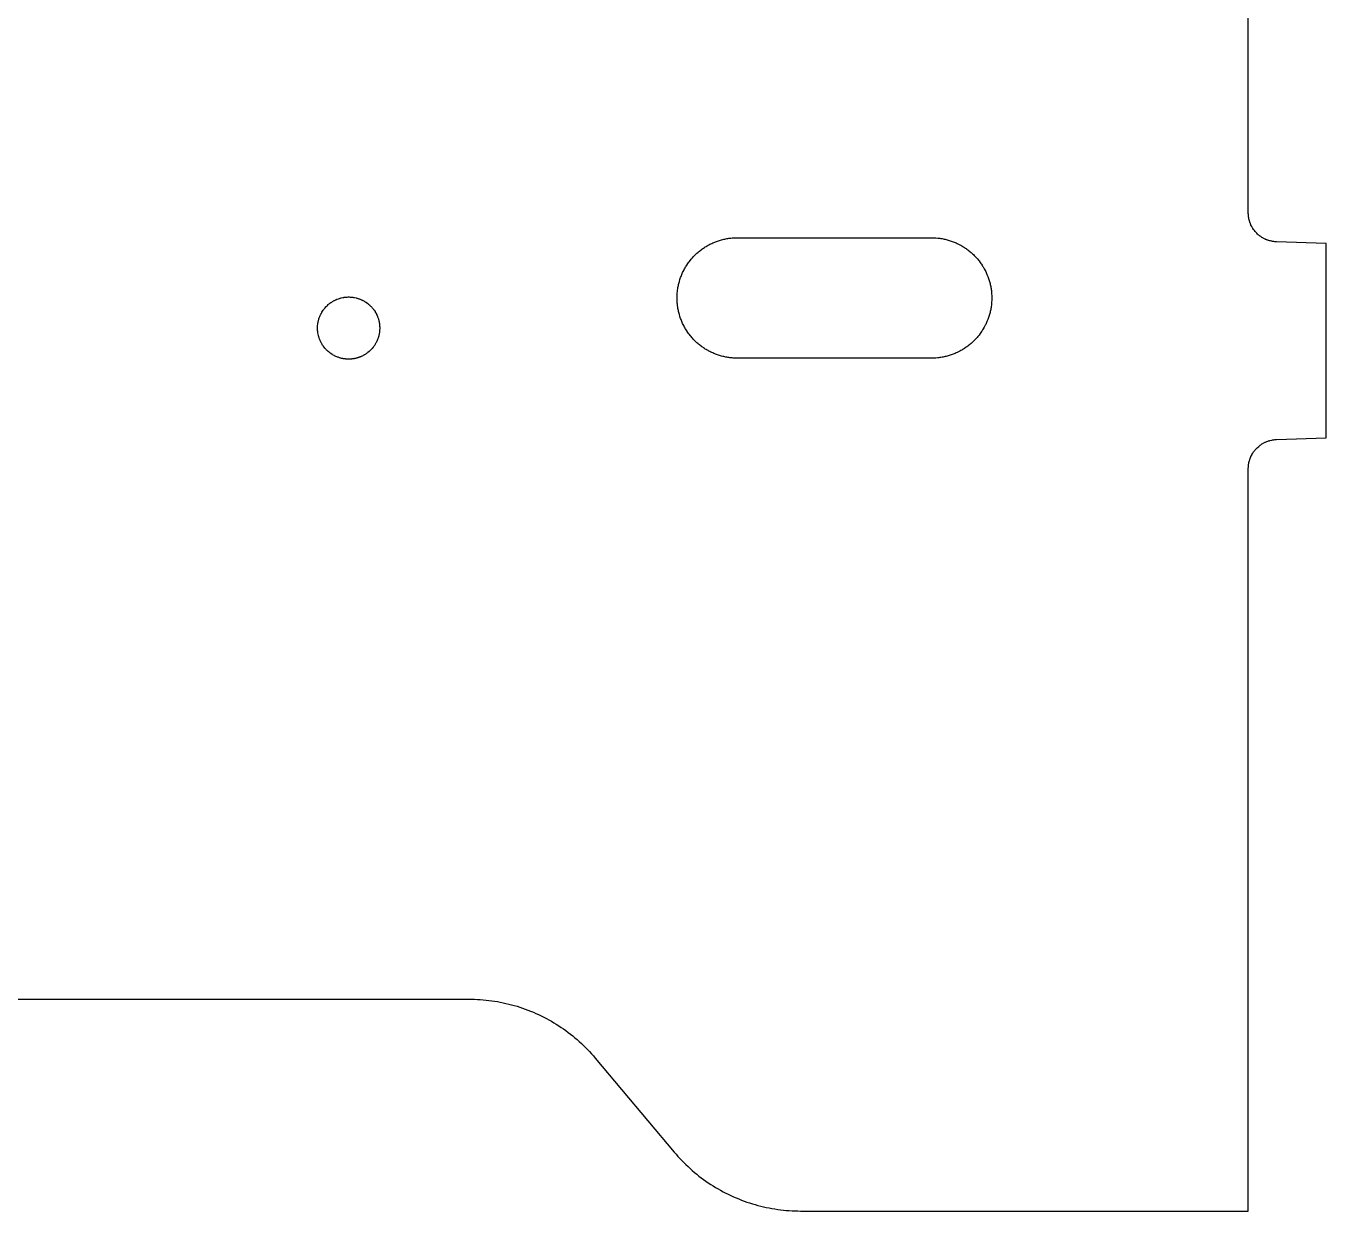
# Model space of a CAD drawing. Header units: metres. Extents: x 0 to 334, y 0 to 488.
# Drawn here: x 267.2 to 334.1, y 0 to 61 of the extents above; entities that cross this region are included whole.
import ezdxf

# ---------------------------------------------------------------- set-up
doc = ezdxf.new("R2010")
doc.units = ezdxf.units.M

msp = doc.modelspace()

# ---------------------------------------------------------------- linework, layer by layer
for p, q in [((330.1, 51.3887), (330.1, 68.2998)), ((330.101, 51.3623), (330.1, 51.3887)), ((330.101, 51.3359), (330.101, 51.3623)), ((330.103, 51.3096), (330.101, 51.3359)), ((330.104, 51.2832), (330.103, 51.3096)), ((330.105, 51.2578), (330.104, 51.2832)), ((330.111, 51.2051), (330.105, 51.2578)), ((330.114, 51.1797), (330.111, 51.2051)), ((330.118, 51.1533), (330.114, 51.1797)), ((330.123, 51.1279), (330.118, 51.1533)), ((330.128, 51.1016), (330.123, 51.1279)), ((330.133, 51.0762), (330.128, 51.1016)), ((330.145, 51.0254), (330.133, 51.0762)), ((330.158, 50.9746), (330.145, 51.0254)), ((330.166, 50.9492), (330.158, 50.9746)), ((330.174, 50.9248), (330.166, 50.9492)), ((330.182, 50.8994), (330.174, 50.9248)), ((330.199, 50.8506), (330.182, 50.8994)), ((330.209, 50.8262), (330.199, 50.8506)), ((330.22, 50.8018), (330.209, 50.8262)), ((330.229, 50.7783), (330.22, 50.8018)), ((330.24, 50.7539), (330.229, 50.7783)), ((330.275, 50.6836), (330.24, 50.7539)), ((330.301, 50.6387), (330.275, 50.6836)), ((330.314, 50.6152), (330.301, 50.6387)), ((330.328, 50.5938), (330.314, 50.6152)), ((330.342, 50.5713), (330.328, 50.5938)), ((330.371, 50.5283), (330.342, 50.5713)), ((330.402, 50.4854), (330.371, 50.5283)), ((330.418, 50.4648), (330.402, 50.4854)), ((330.451, 50.4238), (330.418, 50.4648)), ((330.468, 50.4043), (330.451, 50.4238)), ((330.503, 50.3652), (330.468, 50.4043)), ((330.539, 50.3271), (330.503, 50.3652)), ((330.577, 50.291), (330.539, 50.3271)), ((330.616, 50.2559), (330.577, 50.291)), ((330.636, 50.2393), (330.616, 50.2559)), ((330.677, 50.2061), (330.636, 50.2393)), ((330.697, 50.1904), (330.677, 50.2061)), ((330.719, 50.1748), (330.697, 50.1904)), ((301.978, 49.5078), (302.021, 49.5391)), ((302.021, 49.5391), (302.066, 49.5703)), ((302.066, 49.5703), (302.111, 49.5996)), ((302.111, 49.5996), (302.157, 49.6289)), ((302.157, 49.6289), (302.203, 49.6572)), ((302.203, 49.6572), (302.25, 49.6846)), ((302.25, 49.6846), (302.297, 49.7109)), ((302.297, 49.7109), (302.345, 49.7373)), ((302.345, 49.7373), (302.393, 49.7617)), ((302.393, 49.7617), (302.441, 49.7861)), ((302.441, 49.7861), (302.49, 49.8096)), ((302.49, 49.8096), (302.539, 49.832)), ((302.539, 49.832), (302.589, 49.8535)), ((302.589, 49.8535), (302.639, 49.874)), ((302.639, 49.874), (302.689, 49.8945)), ((302.689, 49.8945), (302.739, 49.9131)), ((302.739, 49.9131), (302.791, 49.9307)), ((302.791, 49.9307), (302.842, 49.9482)), ((302.842, 49.9482), (302.894, 49.9648)), ((302.894, 49.9648), (302.945, 49.9795)), ((302.945, 49.9795), (302.998, 49.9941)), ((302.998, 49.9941), (303.05, 50.0078)), ((303.05, 50.0078), (303.103, 50.0205)), ((303.103, 50.0205), (303.155, 50.0322)), ((303.155, 50.0322), (303.208, 50.043)), ((303.208, 50.043), (303.262, 50.0527)), ((303.262, 50.0527), (303.315, 50.0615)), ((303.315, 50.0615), (303.368, 50.0703)), ((303.368, 50.0703), (303.422, 50.0771)), ((303.422, 50.0771), (303.476, 50.083)), ((303.476, 50.083), (303.53, 50.0879)), ((303.53, 50.0879), (303.584, 50.0928)), ((303.584, 50.0928), (303.638, 50.0957)), ((303.638, 50.0957), (303.746, 50.0996)), ((303.746, 50.0996), (313.854, 50.0996)), ((313.854, 50.0996), (313.962, 50.0957)), ((313.962, 50.0957), (314.017, 50.0928)), ((314.017, 50.0928), (314.124, 50.083)), ((314.124, 50.083), (314.178, 50.0771)), ((314.178, 50.0771), (314.231, 50.0703)), ((314.231, 50.0703), (314.285, 50.0615)), ((314.285, 50.0615), (314.338, 50.0527)), ((314.338, 50.0527), (314.392, 50.043)), ((314.392, 50.043), (314.444, 50.0322)), ((314.444, 50.0322), (314.497, 50.0205)), ((314.497, 50.0205), (314.55, 50.0078)), ((314.55, 50.0078), (314.603, 49.9941)), ((314.603, 49.9941), (314.706, 49.9648)), ((314.706, 49.9648), (314.758, 49.9482)), ((314.758, 49.9482), (314.81, 49.9307)), ((314.81, 49.9307), (314.86, 49.9131)), ((314.86, 49.9131), (314.911, 49.8945)), ((314.911, 49.8945), (314.961, 49.874)), ((314.961, 49.874), (315.012, 49.8535)), ((315.012, 49.8535), (315.061, 49.832)), ((315.061, 49.832), (315.11, 49.8096)), ((315.11, 49.8096), (315.159, 49.7861)), ((315.159, 49.7861), (315.255, 49.7373)), ((315.255, 49.7373), (315.303, 49.7109)), ((315.303, 49.7109), (315.35, 49.6846)), ((315.35, 49.6846), (315.396, 49.6572)), ((315.396, 49.6572), (315.442, 49.6289)), ((315.442, 49.6289), (315.488, 49.5996)), ((315.488, 49.5996), (315.533, 49.5703)), ((315.533, 49.5703), (315.578, 49.5391)), ((315.578, 49.5391), (315.622, 49.5078)), ((330.739, 50.1592), (330.719, 50.1748)), ((330.761, 50.1445), (330.739, 50.1592)), ((330.783, 50.1299), (330.761, 50.1445)), ((330.805, 50.1162), (330.783, 50.1299)), ((330.85, 50.0889), (330.805, 50.1162)), ((330.873, 50.0762), (330.85, 50.0889)), ((330.896, 50.0635), (330.873, 50.0762)), ((330.966, 50.0283), (330.896, 50.0635)), ((330.99, 50.0176), (330.966, 50.0283)), ((331.014, 50.0078), (330.99, 50.0176)), ((331.038, 49.9971), (331.014, 50.0078)), ((331.062, 49.9883), (331.038, 49.9971)), ((331.087, 49.9785), (331.062, 49.9883)), ((331.111, 49.9697), (331.087, 49.9785)), ((331.137, 49.9619), (331.111, 49.9697)), ((331.161, 49.9541), (331.137, 49.9619)), ((331.187, 49.9463), (331.161, 49.9541)), ((331.237, 49.9326), (331.187, 49.9463)), ((331.288, 49.9209), (331.237, 49.9326)), ((331.313, 49.916), (331.288, 49.9209)), ((331.34, 49.9111), (331.313, 49.916)), ((331.365, 49.9062), (331.34, 49.9111)), ((331.392, 49.9023), (331.365, 49.9062)), ((331.417, 49.8994), (331.392, 49.9023)), ((331.47, 49.8936), (331.417, 49.8994)), ((331.495, 49.8916), (331.47, 49.8936)), ((331.521, 49.8906), (331.495, 49.8916)), ((331.548, 49.8887), (331.521, 49.8906)), ((334.1, 49.7998), (331.548, 49.8887)), ((334.1, 39.7998), (334.1, 49.7998)), ((301.292, 48.8223), (301.324, 48.8652)), ((301.324, 48.8652), (301.391, 48.9512)), ((301.391, 48.9512), (301.425, 48.9922)), ((301.425, 48.9922), (301.46, 49.0342)), ((301.46, 49.0342), (301.496, 49.0742)), ((301.496, 49.0742), (301.533, 49.1143)), ((301.533, 49.1143), (301.57, 49.1533)), ((301.57, 49.1533), (301.608, 49.1924)), ((301.608, 49.1924), (301.686, 49.2676)), ((301.686, 49.2676), (301.726, 49.3037)), ((301.726, 49.3037), (301.767, 49.3398)), ((301.767, 49.3398), (301.808, 49.375)), ((301.808, 49.375), (301.849, 49.4092)), ((301.849, 49.4092), (301.935, 49.4756)), ((301.935, 49.4756), (301.978, 49.5078)), ((315.622, 49.5078), (315.666, 49.4756)), ((315.666, 49.4756), (315.709, 49.4424)), ((315.709, 49.4424), (315.751, 49.4092)), ((315.751, 49.4092), (315.793, 49.375)), ((315.793, 49.375), (315.834, 49.3398)), ((315.834, 49.3398), (315.914, 49.2676)), ((315.914, 49.2676), (315.953, 49.2295)), ((315.953, 49.2295), (315.992, 49.1924)), ((315.992, 49.1924), (316.03, 49.1533)), ((316.03, 49.1533), (316.067, 49.1143)), ((316.067, 49.1143), (316.14, 49.0342)), ((316.14, 49.0342), (316.175, 48.9922)), ((316.175, 48.9922), (316.209, 48.9512)), ((316.209, 48.9512), (316.243, 48.9082)), ((316.243, 48.9082), (316.308, 48.8223)), ((300.926, 48.1611), (300.946, 48.2109)), ((300.946, 48.2109), (300.968, 48.2607)), ((300.968, 48.2607), (300.99, 48.3105)), ((300.99, 48.3105), (301.014, 48.3594)), ((301.014, 48.3594), (301.062, 48.4551)), ((301.062, 48.4551), (301.089, 48.5029)), ((301.089, 48.5029), (301.115, 48.5498)), ((301.115, 48.5498), (301.143, 48.5967)), ((301.143, 48.5967), (301.171, 48.6426)), ((301.171, 48.6426), (301.2, 48.6885)), ((301.2, 48.6885), (301.261, 48.7783)), ((301.261, 48.7783), (301.292, 48.8223)), ((316.308, 48.8223), (316.34, 48.7783)), ((316.34, 48.7783), (316.37, 48.7334)), ((316.37, 48.7334), (316.399, 48.6885)), ((316.399, 48.6885), (316.429, 48.6426)), ((316.429, 48.6426), (316.457, 48.5967)), ((316.457, 48.5967), (316.512, 48.5029)), ((316.512, 48.5029), (316.562, 48.4072)), ((316.562, 48.4072), (316.586, 48.3594)), ((316.586, 48.3594), (316.609, 48.3105)), ((316.609, 48.3105), (316.632, 48.2607)), ((316.632, 48.2607), (316.653, 48.2109)), ((316.653, 48.2109), (316.694, 48.1113)), ((300.738, 47.4854), (300.747, 47.5381)), ((300.747, 47.5381), (300.757, 47.5918)), ((300.757, 47.5918), (300.768, 47.6445)), ((300.768, 47.6445), (300.779, 47.6973)), ((300.779, 47.6973), (300.792, 47.75)), ((300.792, 47.75), (300.806, 47.8027)), ((300.806, 47.8027), (300.82, 47.8545)), ((300.82, 47.8545), (300.852, 47.958)), ((300.852, 47.958), (300.869, 48.0088)), ((300.869, 48.0088), (300.887, 48.0605)), ((300.887, 48.0605), (300.906, 48.1113)), ((300.906, 48.1113), (300.926, 48.1611)), ((316.694, 48.1113), (316.713, 48.0605)), ((316.713, 48.0605), (316.731, 48.0088)), ((316.731, 48.0088), (316.748, 47.958)), ((316.748, 47.958), (316.765, 47.9062)), ((316.765, 47.9062), (316.78, 47.8545)), ((316.78, 47.8545), (316.794, 47.8027)), ((316.794, 47.8027), (316.808, 47.75)), ((316.808, 47.75), (316.82, 47.6973)), ((316.82, 47.6973), (316.832, 47.6445)), ((316.832, 47.6445), (316.843, 47.5918)), ((316.843, 47.5918), (316.853, 47.5381)), ((316.853, 47.5381), (316.862, 47.4854)), ((282.976, 46.8213), (283, 46.8359)), ((283, 46.8359), (283.024, 46.8496)), ((283.024, 46.8496), (283.049, 46.8623)), ((283.049, 46.8623), (283.073, 46.876)), ((283.073, 46.876), (283.099, 46.8877)), ((283.099, 46.8877), (283.124, 46.9004)), ((283.124, 46.9004), (283.149, 46.9121)), ((283.149, 46.9121), (283.2, 46.9336)), ((283.2, 46.9336), (283.279, 46.9629)), ((283.279, 46.9629), (283.332, 46.9805)), ((283.332, 46.9805), (283.359, 46.9883)), ((283.359, 46.9883), (283.386, 46.9951)), ((283.386, 46.9951), (283.413, 47.0029)), ((283.413, 47.0029), (283.495, 47.0205)), ((283.495, 47.0205), (283.55, 47.0303)), ((283.55, 47.0303), (283.577, 47.0342)), ((283.577, 47.0342), (283.605, 47.0381)), ((283.605, 47.0381), (283.66, 47.0439)), ((283.66, 47.0439), (283.688, 47.0459)), ((283.688, 47.0459), (283.716, 47.0479)), ((283.716, 47.0479), (283.772, 47.0498)), ((283.772, 47.0498), (283.828, 47.0498)), ((283.828, 47.0498), (283.884, 47.0479)), ((283.884, 47.0479), (283.911, 47.0459)), ((283.911, 47.0459), (283.939, 47.0439)), ((283.939, 47.0439), (283.967, 47.041)), ((283.967, 47.041), (283.995, 47.0381)), ((283.995, 47.0381), (284.022, 47.0342)), ((284.022, 47.0342), (284.051, 47.0303)), ((284.051, 47.0303), (284.105, 47.0205)), ((284.105, 47.0205), (284.188, 47.0029)), ((284.188, 47.0029), (284.214, 46.9951)), ((284.214, 46.9951), (284.241, 46.9883)), ((284.241, 46.9883), (284.268, 46.9805)), ((284.268, 46.9805), (284.294, 46.9717)), ((284.294, 46.9717), (284.321, 46.9629)), ((284.321, 46.9629), (284.348, 46.9531)), ((284.348, 46.9531), (284.373, 46.9434)), ((284.373, 46.9434), (284.399, 46.9336)), ((284.399, 46.9336), (284.425, 46.9229)), ((284.425, 46.9229), (284.451, 46.9121)), ((284.451, 46.9121), (284.477, 46.9004)), ((284.477, 46.9004), (284.501, 46.8877)), ((284.501, 46.8877), (284.526, 46.876)), ((284.526, 46.876), (284.551, 46.8623)), ((284.551, 46.8623), (284.576, 46.8496)), ((284.576, 46.8496), (284.6, 46.8359)), ((284.6, 46.8359), (284.624, 46.8213)), ((300.7, 47.0537), (300.704, 47.1621)), ((300.7, 46.9463), (300.7, 47.0537)), ((300.704, 46.8379), (300.7, 46.9463)), ((300.704, 47.1621), (300.708, 47.2158)), ((300.708, 46.7842), (300.704, 46.8379)), ((300.708, 47.2158), (300.712, 47.2705)), ((300.712, 47.2705), (300.717, 47.3242)), ((300.717, 47.3242), (300.723, 47.3779)), ((300.723, 47.3779), (300.738, 47.4854)), ((316.862, 47.4854), (316.87, 47.4316)), ((316.87, 47.4316), (316.877, 47.3779)), ((316.877, 47.3779), (316.889, 47.2705)), ((316.889, 47.2705), (316.893, 47.2158)), ((316.893, 47.2158), (316.898, 47.1084)), ((316.898, 46.8916), (316.893, 46.7842)), ((316.898, 47.1084), (316.9, 47)), ((316.9, 47), (316.898, 46.8916)), ((282.362, 46.1514), (282.374, 46.1768)), ((282.374, 46.1768), (282.388, 46.2012)), ((282.388, 46.2012), (282.4, 46.2256)), ((282.4, 46.2256), (282.414, 46.25)), ((282.414, 46.25), (282.429, 46.2744)), ((282.429, 46.2744), (282.458, 46.3213)), ((282.458, 46.3213), (282.489, 46.3682)), ((282.489, 46.3682), (282.522, 46.4131)), ((282.522, 46.4131), (282.539, 46.4346)), ((282.539, 46.4346), (282.557, 46.457)), ((282.557, 46.457), (282.574, 46.4785)), ((282.574, 46.4785), (282.593, 46.5)), ((282.593, 46.5), (282.63, 46.541)), ((282.63, 46.541), (282.649, 46.5615)), ((282.649, 46.5615), (282.688, 46.6006)), ((282.688, 46.6006), (282.709, 46.6201)), ((282.709, 46.6201), (282.75, 46.6572)), ((282.75, 46.6572), (282.771, 46.6758)), ((282.771, 46.6758), (282.793, 46.6934)), ((282.793, 46.6934), (282.815, 46.7109)), ((282.815, 46.7109), (282.837, 46.7275)), ((282.837, 46.7275), (282.882, 46.7607)), ((282.882, 46.7607), (282.929, 46.792)), ((282.929, 46.792), (282.976, 46.8213)), ((284.624, 46.8213), (284.647, 46.8066)), ((284.647, 46.8066), (284.672, 46.792)), ((284.672, 46.792), (284.694, 46.7764)), ((284.694, 46.7764), (284.718, 46.7607)), ((284.718, 46.7607), (284.785, 46.7109)), ((284.785, 46.7109), (284.828, 46.6758)), ((284.828, 46.6758), (284.871, 46.6387)), ((284.871, 46.6387), (284.892, 46.6201)), ((284.892, 46.6201), (284.911, 46.6006)), ((284.911, 46.6006), (284.932, 46.5811)), ((284.932, 46.5811), (284.951, 46.5615)), ((284.951, 46.5615), (284.97, 46.541)), ((284.97, 46.541), (284.989, 46.5205)), ((284.989, 46.5205), (285.008, 46.5)), ((285.008, 46.5), (285.043, 46.457)), ((285.043, 46.457), (285.061, 46.4346)), ((285.061, 46.4346), (285.078, 46.4131)), ((285.078, 46.4131), (285.095, 46.3906)), ((285.095, 46.3906), (285.11, 46.3682)), ((285.11, 46.3682), (285.157, 46.2979)), ((285.157, 46.2979), (285.172, 46.2744)), ((285.172, 46.2744), (285.213, 46.2012)), ((285.213, 46.2012), (285.226, 46.1768)), ((285.226, 46.1768), (285.238, 46.1514)), ((300.712, 46.7295), (300.708, 46.7842)), ((300.717, 46.6758), (300.712, 46.7295)), ((300.723, 46.6221), (300.717, 46.6758)), ((300.738, 46.5146), (300.723, 46.6221)), ((300.747, 46.4619), (300.738, 46.5146)), ((300.757, 46.4082), (300.747, 46.4619)), ((300.768, 46.3555), (300.757, 46.4082)), ((300.779, 46.3027), (300.768, 46.3555)), ((300.792, 46.25), (300.779, 46.3027)), ((300.806, 46.1973), (300.792, 46.25)), ((300.82, 46.1455), (300.806, 46.1973)), ((316.794, 46.1973), (316.78, 46.1455)), ((316.808, 46.25), (316.794, 46.1973)), ((316.82, 46.3027), (316.808, 46.25)), ((316.832, 46.3555), (316.82, 46.3027)), ((316.843, 46.4082), (316.832, 46.3555)), ((316.853, 46.4619), (316.843, 46.4082)), ((316.862, 46.5146), (316.853, 46.4619)), ((316.87, 46.5684), (316.862, 46.5146)), ((316.877, 46.6221), (316.87, 46.5684)), ((316.889, 46.7295), (316.877, 46.6221)), ((316.893, 46.7842), (316.889, 46.7295)), ((282.2, 45.4775), (282.202, 45.5342)), ((282.202, 45.5342), (282.204, 45.5615)), ((282.204, 45.5615), (282.206, 45.5898)), ((282.206, 45.5898), (282.212, 45.6445)), ((282.212, 45.6445), (282.216, 45.6729)), ((282.216, 45.6729), (282.22, 45.7002)), ((282.22, 45.7002), (282.229, 45.7549)), ((282.229, 45.7549), (282.247, 45.8369)), ((282.247, 45.8369), (282.255, 45.8643)), ((282.255, 45.8643), (282.262, 45.8906)), ((282.262, 45.8906), (282.27, 45.918)), ((282.27, 45.918), (282.287, 45.9707)), ((282.287, 45.9707), (282.316, 46.0498)), ((282.316, 46.0498), (282.338, 46.1006)), ((282.338, 46.1006), (282.35, 46.126)), ((282.35, 46.126), (282.362, 46.1514)), ((285.238, 46.1514), (285.262, 46.1006)), ((285.262, 46.1006), (285.283, 46.0498)), ((285.283, 46.0498), (285.294, 46.0234)), ((285.294, 46.0234), (285.304, 45.9971)), ((285.304, 45.9971), (285.33, 45.918)), ((285.33, 45.918), (285.338, 45.8906)), ((285.338, 45.8906), (285.346, 45.8643)), ((285.346, 45.8643), (285.359, 45.8096)), ((285.359, 45.8096), (285.365, 45.7822)), ((285.365, 45.7822), (285.37, 45.7549)), ((285.37, 45.7549), (285.376, 45.7275)), ((285.376, 45.7275), (285.38, 45.7002)), ((285.38, 45.7002), (285.385, 45.6729)), ((285.385, 45.6729), (285.388, 45.6445)), ((285.388, 45.6445), (285.392, 45.6172)), ((285.392, 45.6172), (285.394, 45.5898)), ((285.394, 45.5898), (285.396, 45.5615)), ((285.396, 45.5615), (285.397, 45.5342)), ((285.397, 45.5342), (285.399, 45.5059)), ((285.399, 45.5059), (285.399, 45.4775)), ((300.852, 46.042), (300.82, 46.1455)), ((300.869, 45.9912), (300.852, 46.042)), ((300.887, 45.9395), (300.869, 45.9912)), ((300.906, 45.8887), (300.887, 45.9395)), ((300.926, 45.8389), (300.906, 45.8887)), ((300.946, 45.7891), (300.926, 45.8389)), ((300.968, 45.7393), (300.946, 45.7891)), ((300.99, 45.6895), (300.968, 45.7393)), ((301.014, 45.6406), (300.99, 45.6895)), ((301.062, 45.5449), (301.014, 45.6406)), ((301.089, 45.4971), (301.062, 45.5449)), ((301.115, 45.4502), (301.089, 45.4971)), ((316.512, 45.4971), (316.457, 45.4033)), ((316.562, 45.5928), (316.512, 45.4971)), ((316.586, 45.6406), (316.562, 45.5928)), ((316.609, 45.6895), (316.586, 45.6406)), ((316.632, 45.7393), (316.609, 45.6895)), ((316.653, 45.7891), (316.632, 45.7393)), ((316.694, 45.8887), (316.653, 45.7891)), ((316.713, 45.9395), (316.694, 45.8887)), ((316.731, 45.9912), (316.713, 45.9395)), ((316.748, 46.042), (316.731, 45.9912)), ((316.765, 46.0938), (316.748, 46.042)), ((316.78, 46.1455), (316.765, 46.0938)), ((282.2, 45.4219), (282.2, 45.4775)), ((282.202, 45.3662), (282.2, 45.4219)), ((282.204, 45.3389), (282.202, 45.3662)), ((282.206, 45.3105), (282.204, 45.3389)), ((282.209, 45.2832), (282.206, 45.3105)), ((282.212, 45.2549), (282.209, 45.2832)), ((282.216, 45.2275), (282.212, 45.2549)), ((282.22, 45.1992), (282.216, 45.2275)), ((282.229, 45.1445), (282.22, 45.1992)), ((282.247, 45.0625), (282.229, 45.1445)), ((282.255, 45.0361), (282.247, 45.0625)), ((282.262, 45.0088), (282.255, 45.0361)), ((282.27, 44.9824), (282.262, 45.0088)), ((282.278, 44.9561), (282.27, 44.9824)), ((282.287, 44.9287), (282.278, 44.9561)), ((282.297, 44.9023), (282.287, 44.9287)), ((282.307, 44.877), (282.297, 44.9023)), ((282.316, 44.8506), (282.307, 44.877)), ((282.327, 44.8252), (282.316, 44.8506)), ((285.283, 44.8506), (285.272, 44.8252)), ((285.294, 44.877), (285.283, 44.8506)), ((285.304, 44.9023), (285.294, 44.877)), ((285.312, 44.9287), (285.304, 44.9023)), ((285.321, 44.9561), (285.312, 44.9287)), ((285.33, 44.9824), (285.321, 44.9561)), ((285.338, 45.0088), (285.33, 44.9824)), ((285.346, 45.0361), (285.338, 45.0088)), ((285.353, 45.0625), (285.346, 45.0361)), ((285.359, 45.0898), (285.353, 45.0625)), ((285.365, 45.1172), (285.359, 45.0898)), ((285.37, 45.1445), (285.365, 45.1172)), ((285.376, 45.1719), (285.37, 45.1445)), ((285.38, 45.1992), (285.376, 45.1719)), ((285.385, 45.2275), (285.38, 45.1992)), ((285.388, 45.2549), (285.385, 45.2275)), ((285.392, 45.2832), (285.388, 45.2549)), ((285.394, 45.3105), (285.392, 45.2832)), ((285.396, 45.3389), (285.394, 45.3105)), ((285.397, 45.3662), (285.396, 45.3389)), ((285.399, 45.3945), (285.397, 45.3662)), ((285.399, 45.4775), (285.4, 45.4502)), ((285.4, 45.4502), (285.399, 45.4219)), ((285.399, 45.4219), (285.399, 45.3945)), ((301.143, 45.4033), (301.115, 45.4502)), ((301.171, 45.3574), (301.143, 45.4033)), ((301.2, 45.3115), (301.171, 45.3574)), ((301.261, 45.2217), (301.2, 45.3115)), ((301.292, 45.1777), (301.261, 45.2217)), ((301.324, 45.1348), (301.292, 45.1777)), ((301.391, 45.0488), (301.324, 45.1348)), ((301.425, 45.0078), (301.391, 45.0488)), ((301.46, 44.9658), (301.425, 45.0078)), ((301.496, 44.9258), (301.46, 44.9658)), ((301.533, 44.8857), (301.496, 44.9258)), ((301.57, 44.8467), (301.533, 44.8857)), ((301.608, 44.8076), (301.57, 44.8467)), ((316.03, 44.8467), (315.992, 44.8076)), ((316.067, 44.8857), (316.03, 44.8467)), ((316.14, 44.9658), (316.067, 44.8857)), ((316.175, 45.0078), (316.14, 44.9658)), ((316.209, 45.0488), (316.175, 45.0078)), ((316.243, 45.0918), (316.209, 45.0488)), ((316.308, 45.1777), (316.243, 45.0918)), ((316.34, 45.2217), (316.308, 45.1777)), ((316.37, 45.2666), (316.34, 45.2217)), ((316.399, 45.3115), (316.37, 45.2666)), ((316.429, 45.3574), (316.399, 45.3115)), ((316.457, 45.4033), (316.429, 45.3574)), ((282.338, 44.7988), (282.327, 44.8252)), ((282.35, 44.7734), (282.338, 44.7988)), ((282.362, 44.749), (282.35, 44.7734)), ((282.374, 44.7236), (282.362, 44.749)), ((282.388, 44.6992), (282.374, 44.7236)), ((282.4, 44.6738), (282.388, 44.6992)), ((282.414, 44.6504), (282.4, 44.6738)), ((282.429, 44.626), (282.414, 44.6504)), ((282.443, 44.6025), (282.429, 44.626)), ((282.458, 44.5781), (282.443, 44.6025)), ((282.474, 44.5557), (282.458, 44.5781)), ((282.489, 44.5322), (282.474, 44.5557)), ((282.539, 44.4648), (282.489, 44.5322)), ((282.574, 44.4219), (282.539, 44.4648)), ((282.611, 44.3789), (282.574, 44.4219)), ((282.63, 44.3584), (282.611, 44.3789)), ((282.649, 44.3389), (282.63, 44.3584)), ((282.669, 44.3184), (282.649, 44.3389)), ((282.688, 44.2988), (282.669, 44.3184)), ((282.709, 44.2803), (282.688, 44.2988)), ((282.729, 44.2607), (282.709, 44.2803)), ((282.75, 44.2422), (282.729, 44.2607)), ((282.793, 44.207), (282.75, 44.2422)), ((282.815, 44.1895), (282.793, 44.207)), ((282.837, 44.1719), (282.815, 44.1895)), ((282.859, 44.1553), (282.837, 44.1719)), ((284.763, 44.1719), (284.74, 44.1553)), ((284.785, 44.1895), (284.763, 44.1719)), ((284.85, 44.2422), (284.785, 44.1895)), ((284.871, 44.2607), (284.85, 44.2422)), ((284.932, 44.3184), (284.871, 44.2607)), ((284.989, 44.3789), (284.932, 44.3184)), ((285.008, 44.4004), (284.989, 44.3789)), ((285.061, 44.4648), (285.008, 44.4004)), ((285.078, 44.4873), (285.061, 44.4648)), ((285.095, 44.5098), (285.078, 44.4873)), ((285.11, 44.5322), (285.095, 44.5098)), ((285.126, 44.5557), (285.11, 44.5322)), ((285.142, 44.5781), (285.126, 44.5557)), ((285.157, 44.6025), (285.142, 44.5781)), ((285.172, 44.626), (285.157, 44.6025)), ((285.186, 44.6504), (285.172, 44.626)), ((285.199, 44.6738), (285.186, 44.6504)), ((285.213, 44.6992), (285.199, 44.6738)), ((285.226, 44.7236), (285.213, 44.6992)), ((285.238, 44.749), (285.226, 44.7236)), ((285.25, 44.7734), (285.238, 44.749)), ((285.262, 44.7988), (285.25, 44.7734)), ((285.272, 44.8252), (285.262, 44.7988)), ((301.686, 44.7324), (301.608, 44.8076)), ((301.726, 44.6963), (301.686, 44.7324)), ((301.767, 44.6602), (301.726, 44.6963)), ((301.808, 44.625), (301.767, 44.6602)), ((301.849, 44.5908), (301.808, 44.625)), ((301.935, 44.5244), (301.849, 44.5908)), ((301.978, 44.4922), (301.935, 44.5244)), ((302.021, 44.4609), (301.978, 44.4922)), ((302.066, 44.4297), (302.021, 44.4609)), ((302.111, 44.4004), (302.066, 44.4297)), ((302.157, 44.3711), (302.111, 44.4004)), ((302.203, 44.3428), (302.157, 44.3711)), ((302.25, 44.3154), (302.203, 44.3428)), ((302.297, 44.2891), (302.25, 44.3154)), ((302.345, 44.2627), (302.297, 44.2891)), ((302.393, 44.2383), (302.345, 44.2627)), ((302.441, 44.2139), (302.393, 44.2383)), ((302.49, 44.1904), (302.441, 44.2139)), ((302.539, 44.168), (302.49, 44.1904)), ((302.589, 44.1465), (302.539, 44.168)), ((315.061, 44.168), (315.012, 44.1465)), ((315.11, 44.1904), (315.061, 44.168)), ((315.159, 44.2139), (315.11, 44.1904)), ((315.255, 44.2627), (315.159, 44.2139)), ((315.303, 44.2891), (315.255, 44.2627)), ((315.35, 44.3154), (315.303, 44.2891)), ((315.396, 44.3428), (315.35, 44.3154)), ((315.442, 44.3711), (315.396, 44.3428)), ((315.488, 44.4004), (315.442, 44.3711)), ((315.533, 44.4297), (315.488, 44.4004)), ((315.578, 44.4609), (315.533, 44.4297)), ((315.622, 44.4922), (315.578, 44.4609)), ((315.666, 44.5244), (315.622, 44.4922)), ((315.709, 44.5576), (315.666, 44.5244)), ((315.751, 44.5908), (315.709, 44.5576)), ((315.793, 44.625), (315.751, 44.5908)), ((315.834, 44.6602), (315.793, 44.625)), ((315.914, 44.7324), (315.834, 44.6602)), ((315.953, 44.7705), (315.914, 44.7324)), ((315.992, 44.8076), (315.953, 44.7705)), ((282.882, 44.1396), (282.859, 44.1553)), ((282.952, 44.0928), (282.882, 44.1396)), ((282.976, 44.0781), (282.952, 44.0928)), ((283.049, 44.0371), (282.976, 44.0781)), ((283.073, 44.0244), (283.049, 44.0371)), ((283.099, 44.0117), (283.073, 44.0244)), ((283.149, 43.9883), (283.099, 44.0117)), ((283.2, 43.9668), (283.149, 43.9883)), ((283.227, 43.9561), (283.2, 43.9668)), ((283.253, 43.9463), (283.227, 43.9561)), ((283.332, 43.9199), (283.253, 43.9463)), ((283.359, 43.9121), (283.332, 43.9199)), ((283.386, 43.9043), (283.359, 43.9121)), ((283.44, 43.8906), (283.386, 43.9043)), ((283.468, 43.8848), (283.44, 43.8906)), ((283.495, 43.8799), (283.468, 43.8848)), ((283.522, 43.874), (283.495, 43.8799)), ((283.55, 43.8701), (283.522, 43.874)), ((283.577, 43.8652), (283.55, 43.8701)), ((283.605, 43.8623), (283.577, 43.8652)), ((283.633, 43.8584), (283.605, 43.8623)), ((283.66, 43.8564), (283.633, 43.8584)), ((283.688, 43.8535), (283.66, 43.8564)), ((283.716, 43.8525), (283.688, 43.8535)), ((283.744, 43.8506), (283.716, 43.8525)), ((283.772, 43.8506), (283.744, 43.8506)), ((283.8, 43.8496), (283.772, 43.8506)), ((283.828, 43.8506), (283.8, 43.8496)), ((283.855, 43.8506), (283.828, 43.8506)), ((283.884, 43.8525), (283.855, 43.8506)), ((283.911, 43.8535), (283.884, 43.8525)), ((283.939, 43.8564), (283.911, 43.8535)), ((283.967, 43.8584), (283.939, 43.8564)), ((283.995, 43.8623), (283.967, 43.8584)), ((284.022, 43.8652), (283.995, 43.8623)), ((284.051, 43.8701), (284.022, 43.8652)), ((284.078, 43.874), (284.051, 43.8701)), ((284.105, 43.8799), (284.078, 43.874)), ((284.133, 43.8848), (284.105, 43.8799)), ((284.16, 43.8906), (284.133, 43.8848)), ((284.188, 43.8975), (284.16, 43.8906)), ((284.214, 43.9043), (284.188, 43.8975)), ((284.241, 43.9121), (284.214, 43.9043)), ((284.268, 43.9199), (284.241, 43.9121)), ((284.294, 43.9287), (284.268, 43.9199)), ((284.321, 43.9375), (284.294, 43.9287)), ((284.348, 43.9463), (284.321, 43.9375)), ((284.373, 43.9561), (284.348, 43.9463)), ((284.399, 43.9668), (284.373, 43.9561)), ((284.425, 43.9775), (284.399, 43.9668)), ((284.451, 43.9883), (284.425, 43.9775)), ((284.477, 44), (284.451, 43.9883)), ((284.501, 44.0117), (284.477, 44)), ((284.526, 44.0244), (284.501, 44.0117)), ((284.551, 44.0371), (284.526, 44.0244)), ((284.576, 44.0508), (284.551, 44.0371)), ((284.6, 44.0645), (284.576, 44.0508)), ((284.624, 44.0781), (284.6, 44.0645)), ((284.647, 44.0928), (284.624, 44.0781)), ((284.672, 44.1084), (284.647, 44.0928)), ((284.694, 44.124), (284.672, 44.1084)), ((284.718, 44.1396), (284.694, 44.124)), ((284.74, 44.1553), (284.718, 44.1396)), ((302.639, 44.126), (302.589, 44.1465)), ((302.689, 44.1055), (302.639, 44.126)), ((302.739, 44.0869), (302.689, 44.1055)), ((302.791, 44.0693), (302.739, 44.0869)), ((302.842, 44.0518), (302.791, 44.0693)), ((302.894, 44.0352), (302.842, 44.0518)), ((302.945, 44.0205), (302.894, 44.0352)), ((302.998, 44.0059), (302.945, 44.0205)), ((303.05, 43.9922), (302.998, 44.0059)), ((303.103, 43.9795), (303.05, 43.9922)), ((303.155, 43.9678), (303.103, 43.9795)), ((303.208, 43.957), (303.155, 43.9678)), ((303.262, 43.9473), (303.208, 43.957)), ((303.315, 43.9385), (303.262, 43.9473)), ((303.368, 43.9297), (303.315, 43.9385)), ((303.422, 43.9229), (303.368, 43.9297)), ((303.476, 43.917), (303.422, 43.9229)), ((303.53, 43.9121), (303.476, 43.917)), ((303.584, 43.9072), (303.53, 43.9121)), ((303.638, 43.9043), (303.584, 43.9072)), ((303.746, 43.9004), (303.638, 43.9043)), ((313.854, 43.9004), (303.746, 43.9004)), ((313.962, 43.9043), (313.854, 43.9004)), ((314.017, 43.9072), (313.962, 43.9043)), ((314.124, 43.917), (314.017, 43.9072)), ((314.178, 43.9229), (314.124, 43.917)), ((314.231, 43.9297), (314.178, 43.9229)), ((314.285, 43.9385), (314.231, 43.9297)), ((314.338, 43.9473), (314.285, 43.9385)), ((314.392, 43.957), (314.338, 43.9473)), ((314.444, 43.9678), (314.392, 43.957)), ((314.497, 43.9795), (314.444, 43.9678)), ((314.55, 43.9922), (314.497, 43.9795)), ((314.603, 44.0059), (314.55, 43.9922)), ((314.706, 44.0352), (314.603, 44.0059)), ((314.758, 44.0518), (314.706, 44.0352)), ((314.81, 44.0693), (314.758, 44.0518)), ((314.86, 44.0869), (314.81, 44.0693)), ((314.911, 44.1055), (314.86, 44.0869)), ((314.961, 44.126), (314.911, 44.1055)), ((315.012, 44.1465), (314.961, 44.126)), ((330.783, 39.4697), (330.805, 39.4834)), ((330.805, 39.4834), (330.85, 39.5107)), ((330.85, 39.5107), (330.873, 39.5234)), ((330.873, 39.5234), (330.896, 39.5361)), ((330.896, 39.5361), (330.966, 39.5713)), ((330.966, 39.5713), (330.99, 39.582)), ((330.99, 39.582), (331.014, 39.5928)), ((331.014, 39.5928), (331.062, 39.6123)), ((331.062, 39.6123), (331.111, 39.6299)), ((331.111, 39.6299), (331.137, 39.6387)), ((331.137, 39.6387), (331.161, 39.6465)), ((331.161, 39.6465), (331.187, 39.6533)), ((331.187, 39.6533), (331.212, 39.6611)), ((331.212, 39.6611), (331.313, 39.6846)), ((331.313, 39.6846), (331.34, 39.6895)), ((331.34, 39.6895), (331.365, 39.6934)), ((331.365, 39.6934), (331.392, 39.6973)), ((331.392, 39.6973), (331.417, 39.7002)), ((331.417, 39.7002), (331.47, 39.7061)), ((331.47, 39.7061), (331.495, 39.708)), ((331.495, 39.708), (331.521, 39.71)), ((331.521, 39.71), (331.548, 39.7109)), ((331.548, 39.7109), (334.1, 39.7998)), ((330.22, 38.7979), (330.229, 38.8223)), ((330.229, 38.8223), (330.24, 38.8457)), ((330.24, 38.8457), (330.275, 38.916)), ((330.275, 38.916), (330.288, 38.9395)), ((330.288, 38.9395), (330.301, 38.9619)), ((330.301, 38.9619), (330.328, 39.0068)), ((330.328, 39.0068), (330.342, 39.0283)), ((330.342, 39.0283), (330.356, 39.0508)), ((330.356, 39.0508), (330.371, 39.0723)), ((330.371, 39.0723), (330.387, 39.0938)), ((330.387, 39.0938), (330.402, 39.1143)), ((330.402, 39.1143), (330.418, 39.1357)), ((330.418, 39.1357), (330.435, 39.1562)), ((330.435, 39.1562), (330.451, 39.1758)), ((330.451, 39.1758), (330.468, 39.1963)), ((330.468, 39.1963), (330.485, 39.2158)), ((330.485, 39.2158), (330.503, 39.2344)), ((330.503, 39.2344), (330.521, 39.2539)), ((330.521, 39.2539), (330.558, 39.291)), ((330.558, 39.291), (330.636, 39.3613)), ((330.636, 39.3613), (330.656, 39.3779)), ((330.656, 39.3779), (330.677, 39.3936)), ((330.677, 39.3936), (330.697, 39.4102)), ((330.697, 39.4102), (330.719, 39.4258)), ((330.719, 39.4258), (330.739, 39.4404)), ((330.739, 39.4404), (330.761, 39.4551)), ((330.761, 39.4551), (330.783, 39.4697)), ((330.1, 38.2119), (330.101, 38.2383)), ((330.1, 0), (330.1, 38.2119)), ((330.101, 38.2637), (330.103, 38.29)), ((330.101, 38.2383), (330.101, 38.2637)), ((330.103, 38.29), (330.104, 38.3164)), ((330.104, 38.3164), (330.105, 38.3428)), ((330.105, 38.3428), (330.108, 38.3682)), ((330.108, 38.3682), (330.114, 38.4209)), ((330.114, 38.4209), (330.118, 38.4463)), ((330.118, 38.4463), (330.123, 38.4727)), ((330.123, 38.4727), (330.133, 38.5234)), ((330.133, 38.5234), (330.145, 38.5742)), ((330.145, 38.5742), (330.158, 38.625)), ((330.158, 38.625), (330.174, 38.6758)), ((330.174, 38.6758), (330.182, 38.7002)), ((330.182, 38.7002), (330.199, 38.749)), ((330.199, 38.749), (330.209, 38.7734)), ((330.209, 38.7734), (330.22, 38.7979)), ((44.0156, 10.9072), (289.984, 10.9072)), ((289.984, 10.9072), (290.133, 10.9062)), ((290.133, 10.9062), (290.281, 10.9023)), ((290.281, 10.9023), (290.429, 10.8955)), ((290.429, 10.8955), (290.577, 10.8867)), ((290.577, 10.8867), (290.725, 10.875)), ((290.725, 10.875), (290.873, 10.8604)), ((290.873, 10.8604), (291.021, 10.8438)), ((291.021, 10.8438), (291.167, 10.8242)), ((291.167, 10.8242), (291.313, 10.8027)), ((291.313, 10.8027), (291.46, 10.7783)), ((291.46, 10.7783), (291.606, 10.751)), ((291.606, 10.751), (291.751, 10.7217)), ((291.751, 10.7217), (291.896, 10.6895)), ((291.896, 10.6895), (292.04, 10.6543)), ((292.04, 10.6543), (292.185, 10.6172)), ((292.185, 10.6172), (292.327, 10.5781)), ((292.327, 10.5781), (292.47, 10.5361)), ((292.47, 10.5361), (292.61, 10.4912)), ((292.61, 10.4912), (292.752, 10.4443)), ((292.752, 10.4443), (292.892, 10.3945)), ((292.892, 10.3945), (293.03, 10.3428)), ((293.03, 10.3428), (293.168, 10.2881)), ((293.168, 10.2881), (293.306, 10.2314)), ((293.306, 10.2314), (293.441, 10.1719)), ((293.441, 10.1719), (293.576, 10.1104)), ((293.576, 10.1104), (293.71, 10.0469)), ((293.71, 10.0469), (293.843, 9.98047)), ((293.843, 9.98047), (293.975, 9.91211)), ((293.975, 9.91211), (294.105, 9.8418)), ((294.105, 9.8418), (294.234, 9.76855)), ((294.234, 9.76855), (294.362, 9.69336)), ((294.362, 9.69336), (294.488, 9.61523)), ((294.488, 9.61523), (294.613, 9.53613)), ((294.613, 9.53613), (294.737, 9.4541)), ((294.737, 9.4541), (294.859, 9.37012)), ((294.859, 9.37012), (294.98, 9.28418)), ((294.98, 9.28418), (295.1, 9.19531)), ((295.1, 9.19531), (295.217, 9.10547)), ((295.217, 9.10547), (295.333, 9.0127)), ((295.333, 9.0127), (295.448, 8.91895)), ((295.448, 8.91895), (295.561, 8.82227)), ((295.561, 8.82227), (295.672, 8.72363)), ((295.672, 8.72363), (295.781, 8.62402)), ((295.781, 8.62402), (295.889, 8.52148)), ((295.889, 8.52148), (295.994, 8.41797)), ((295.994, 8.41797), (296.099, 8.31152)), ((296.099, 8.31152), (296.2, 8.2041)), ((296.2, 8.2041), (296.301, 8.09473)), ((296.301, 8.09473), (296.399, 7.9834)), ((296.399, 7.9834), (296.495, 7.87109)), ((296.495, 7.87109), (300.552, 3.03613)), ((300.552, 3.03613), (300.648, 2.92383)), ((300.648, 2.92383), (300.747, 2.8125)), ((300.747, 2.8125), (300.847, 2.70312)), ((300.847, 2.70312), (300.949, 2.5957)), ((300.949, 2.5957), (301.053, 2.48926)), ((301.053, 2.48926), (301.159, 2.38574)), ((301.159, 2.38574), (301.267, 2.2832)), ((301.267, 2.2832), (301.376, 2.18359)), ((301.376, 2.18359), (301.487, 2.08496)), ((301.487, 2.08496), (301.6, 1.98828)), ((301.6, 1.98828), (301.715, 1.89453)), ((301.715, 1.89453), (301.83, 1.80176)), ((301.83, 1.80176), (301.948, 1.71191)), ((301.948, 1.71191), (302.067, 1.62305)), ((302.067, 1.62305), (302.188, 1.53711)), ((302.188, 1.53711), (302.311, 1.45312)), ((302.311, 1.45312), (302.435, 1.37109)), ((302.435, 1.37109), (302.56, 1.29199)), ((302.56, 1.29199), (302.686, 1.21387)), ((302.686, 1.21387), (302.813, 1.13867)), ((302.813, 1.13867), (302.942, 1.06543)), ((302.942, 1.06543), (303.073, 0.99512)), ((303.073, 0.99512), (303.205, 0.92676)), ((303.205, 0.92676), (303.338, 0.86035)), ((303.338, 0.86035), (303.472, 0.7959)), ((303.472, 0.7959), (303.606, 0.73535)), ((303.606, 0.73535), (303.742, 0.67578)), ((303.742, 0.67578), (303.88, 0.61914)), ((303.88, 0.61914), (304.018, 0.56445)), ((304.018, 0.56445), (304.156, 0.5127)), ((304.156, 0.5127), (304.296, 0.46289)), ((304.296, 0.46289), (304.437, 0.41602)), ((304.437, 0.41602), (304.578, 0.37109)), ((304.578, 0.37109), (304.721, 0.3291)), ((304.721, 0.3291), (304.863, 0.29004)), ((304.863, 0.29004), (305.007, 0.25293)), ((305.007, 0.25293), (305.151, 0.21777)), ((305.151, 0.21777), (305.296, 0.18555)), ((305.296, 0.18555), (305.441, 0.15625)), ((305.441, 0.15625), (305.588, 0.12891)), ((305.588, 0.12891), (305.734, 0.10449)), ((305.734, 0.10449), (305.881, 0.08301)), ((305.881, 0.08301), (306.027, 0.06348)), ((306.027, 0.06348), (306.175, 0.04688)), ((306.175, 0.04688), (306.323, 0.03223)), ((306.323, 0.03223), (306.471, 0.02051)), ((306.471, 0.02051), (306.619, 0.01172)), ((306.619, 0.01172), (306.767, 0.00488)), ((306.767, 0.00488), (306.915, 0.00098)), ((306.915, 0.00098), (307.063, 0)), ((307.063, 0), (330.1, 0))]:
    msp.add_line(p, q)

doc.saveas('drawing.dxf')
